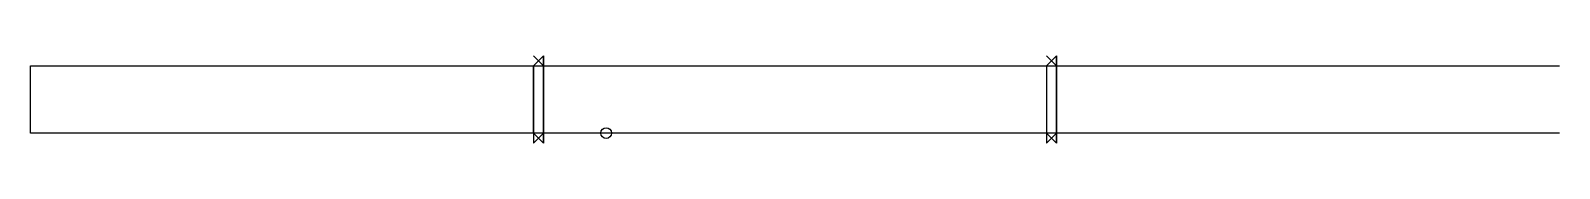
# Model space of a CAD drawing. Header units: inches. Extents: x 214 to 3284, y -1709 to 75.
# Drawn here: x 2827.6 to 3283.6, y -1709.1 to -1683.1 of the extents above.
import ezdxf

# ---------------------------------------------------------------- set-up
doc = ezdxf.new("R2010")
doc.units = ezdxf.units.IN
doc.header["$MEASUREMENT"] = 0

msp = doc.modelspace()

# ---------------------------------------------------------------- linework, layer by layer
for p, q in [((2827.62, -1686.07, 72.07), (2977.62, -1686.07, 72.07)), ((2827.62, -1706.07, 72.07), (2827.62, -1686.07, 72.07)), ((2977.62, -1683.07, 25.07), (2980.62, -1686.07, 25.07)), ((2977.62, -1686.07, 25.07), (2980.62, -1683.07, 25.07)), ((2977.62, -1706.07, 72.07), (2977.62, -1686.07, 72.07)), ((2977.62, -1686.07, 72.07), (2980.62, -1686.07, 72.07)), ((2977.62, -1686.07, 72.07), (2977.62, -1706.07, 72.07)), ((2980.62, -1686.07, 72.07), (3130.62, -1686.07, 72.07)), ((2980.62, -1706.07, 72.07), (2980.62, -1686.07, 72.07)), ((3130.62, -1683.07, 25.07), (3133.62, -1686.07, 25.07)), ((3130.62, -1686.07, 25.07), (3133.62, -1683.07, 25.07)), ((3130.62, -1686.07, 72.07), (3130.62, -1706.07, 72.07)), ((3130.62, -1686.07, 72.07), (3133.62, -1686.07, 72.07)), ((3133.62, -1686.07, 72.07), (3133.62, -1706.07, 72.07)), ((3133.62, -1686.07, 72.07), (3283.62, -1686.07, 72.07)), ((3133.62, -1706.07, 72.07), (3133.62, -1686.07, 72.07)), ((2977.62, -1706.07, 72.07), (2827.62, -1706.07, 72.07)), ((2980.62, -1706.07, 72.07), (2977.62, -1706.07, 72.07)), ((2977.62, -1706.07, 75.07), (2977.62, -1709.07, 75.07)), ((2977.62, -1706.07, 25.07), (2980.62, -1709.07, 25.07)), ((2977.62, -1709.07, 25.07), (2980.62, -1706.07, 25.07)), ((3130.62, -1706.07, 72.07), (2980.62, -1706.07, 72.07)), ((3123.88, -1706.07, 75.07), (3123.88, -1706.07, 75.07)), ((3133.62, -1706.07, 72.07), (3130.62, -1706.07, 72.07)), ((3130.62, -1706.07, 25.07), (3133.62, -1709.07, 25.07)), ((3130.62, -1709.07, 25.07), (3133.62, -1706.07, 25.07)), ((3283.62, -1706.07, 72.07), (3133.62, -1706.07, 72.07))]:
    msp.add_line(p, q)
at = {"extrusion": (-1, 1.83697e-16, 6.12323e-17)}
for p, q in [((2980.62, -1683.07, 75.07), (2980.62, -1709.07, 75.07)), ((2980.62, -1683.07, 25.07), (2980.62, -1683.07, 75.07)), ((2980.62, -1683.07, 35.07), (2980.62, -1683.07, 55.07)), ((2980.62, -1683.07, 105.07), (2980.62, -1709.07, 105.07)), ((2980.62, -1686.07, 75.07), (2980.62, -1683.07, 75.07)), ((2980.62, -1683.07, 75.07), (2980.62, -1683.07, 105.07)), ((2980.62, -1683.07, 135.07), (2980.62, -1709.07, 135.07)), ((2980.62, -1709.07, 105.07), (2980.62, -1683.07, 105.07)), ((2980.62, -1683.07, 105.07), (2980.62, -1683.07, 135.07)), ((2980.62, -1683.07, 165.07), (2980.62, -1709.07, 165.07)), ((2980.62, -1709.07, 135.07), (2980.62, -1683.07, 135.07)), ((2980.62, -1683.07, 135.07), (2980.62, -1683.07, 165.07)), ((2980.62, -1683.07, 185.07), (2980.62, -1709.07, 185.07)), ((2980.62, -1709.07, 165.07), (2980.62, -1683.07, 165.07)), ((2980.62, -1683.07, 165.07), (2980.62, -1683.07, 185.07)), ((2980.62, -1686.07, 25.07), (2980.62, -1686.07, 33.47)), ((2980.62, -1686.07, 38.76), (2980.62, -1686.07, 51.38)), ((2980.62, -1686.07, 58.69), (2980.62, -1686.07, 70.05)), ((2980.62, -1706.07, 33.47), (2980.62, -1686.07, 33.47)), ((2980.62, -1686.07, 70.05), (2980.62, -1693.45, 64.37)), ((2980.62, -1686.07, 58.69), (2980.62, -1693.45, 64.37)), ((2980.62, -1693.59, 45.07), (2980.62, -1686.07, 38.76)), ((2980.62, -1686.07, 51.38), (2980.62, -1693.59, 45.07)), ((2980.62, -1686.07, 75.07), (2980.62, -1686.07, 97.07)), ((2980.62, -1686.07, 113.07), (2980.62, -1686.07, 127.07)), ((2980.62, -1686.07, 143.07), (2980.62, -1686.07, 157.07)), ((2980.62, -1686.07, 182.07), (2980.62, -1706.07, 182.07)), ((2980.62, -1706.07, 168.07), (2980.62, -1686.07, 168.07)), ((2980.62, -1686.07, 168.07), (2980.62, -1686.07, 182.07)), ((3133.62, -1683.07, 75.07), (3133.62, -1709.07, 75.07)), ((3133.62, -1683.07, 25.07), (3133.62, -1683.07, 75.07)), ((3133.62, -1683.07, 35.07), (3133.62, -1683.07, 55.07)), ((3133.62, -1683.07, 105.07), (3133.62, -1709.07, 105.07)), ((3133.62, -1686.07, 75.07), (3133.62, -1683.07, 75.07)), ((3133.62, -1683.07, 75.07), (3133.62, -1683.07, 105.07)), ((3133.62, -1683.07, 135.07), (3133.62, -1709.07, 135.07)), ((3133.62, -1709.07, 105.07), (3133.62, -1683.07, 105.07)), ((3133.62, -1683.07, 105.07), (3133.62, -1683.07, 135.07)), ((3133.62, -1683.07, 165.07), (3133.62, -1709.07, 165.07)), ((3133.62, -1709.07, 135.07), (3133.62, -1683.07, 135.07)), ((3133.62, -1683.07, 135.07), (3133.62, -1683.07, 165.07)), ((3133.62, -1683.07, 185.07), (3133.62, -1709.07, 185.07)), ((3133.62, -1709.07, 165.07), (3133.62, -1683.07, 165.07)), ((3133.62, -1683.07, 165.07), (3133.62, -1683.07, 185.07)), ((3133.62, -1686.07, 25.07), (3133.62, -1686.07, 33.47)), ((3133.62, -1686.07, 38.76), (3133.62, -1686.07, 51.38)), ((3133.62, -1686.07, 58.69), (3133.62, -1686.07, 70.05)), ((3133.62, -1706.07, 33.47), (3133.62, -1686.07, 33.47)), ((3133.62, -1686.07, 70.05), (3133.62, -1693.45, 64.37)), ((3133.62, -1686.07, 58.69), (3133.62, -1693.45, 64.37)), ((3133.62, -1693.59, 45.07), (3133.62, -1686.07, 38.76)), ((3133.62, -1686.07, 51.38), (3133.62, -1693.59, 45.07)), ((3133.62, -1686.07, 75.07), (3133.62, -1686.07, 97.07)), ((3133.62, -1686.07, 113.07), (3133.62, -1686.07, 127.07)), ((3133.62, -1686.07, 143.07), (3133.62, -1686.07, 157.07)), ((3133.62, -1686.07, 182.07), (3133.62, -1706.07, 182.07)), ((3133.62, -1706.07, 168.07), (3133.62, -1686.07, 168.07)), ((3133.62, -1686.07, 168.07), (3133.62, -1686.07, 182.07)), ((2980.62, -1703.59, 36.67), (2980.62, -1688.56, 36.67)), ((2980.62, -1688.56, 53.47), (2980.62, -1703.59, 53.47)), ((2980.62, -1696.07, 42.98), (2980.62, -1688.56, 36.67)), ((2980.62, -1688.56, 53.47), (2980.62, -1696.07, 47.16)), ((2980.62, -1688.7, 72.07), (2980.62, -1703.45, 72.07)), ((2980.62, -1688.7, 56.67), (2980.62, -1703.45, 56.67)), ((2980.62, -1688.7, 72.07), (2980.62, -1696.07, 66.39)), ((2980.62, -1688.7, 56.67), (2980.62, -1696.07, 62.35)), ((2980.62, -1691.07, 102.07), (2980.62, -1701.07, 102.07)), ((2980.62, -1691.07, 132.07), (2980.62, -1701.07, 132.07)), ((2980.62, -1701.07, 108.07), (2980.62, -1691.07, 108.07)), ((2980.62, -1691.07, 162.07), (2980.62, -1701.07, 162.07)), ((2980.62, -1701.07, 138.07), (2980.62, -1691.07, 138.07)), ((3133.62, -1703.59, 36.67), (3133.62, -1688.56, 36.67)), ((3133.62, -1688.56, 53.47), (3133.62, -1703.59, 53.47)), ((3133.62, -1696.07, 42.98), (3133.62, -1688.56, 36.67)), ((3133.62, -1688.56, 53.47), (3133.62, -1696.07, 47.16)), ((3133.62, -1688.7, 72.07), (3133.62, -1703.45, 72.07)), ((3133.62, -1688.7, 56.67), (3133.62, -1703.45, 56.67)), ((3133.62, -1688.7, 72.07), (3133.62, -1696.07, 66.39)), ((3133.62, -1688.7, 56.67), (3133.62, -1696.07, 62.35)), ((3133.62, -1691.07, 102.07), (3133.62, -1701.07, 102.07)), ((3133.62, -1691.07, 132.07), (3133.62, -1701.07, 132.07)), ((3133.62, -1701.07, 108.07), (3133.62, -1691.07, 108.07)), ((3133.62, -1691.07, 162.07), (3133.62, -1701.07, 162.07)), ((3133.62, -1701.07, 138.07), (3133.62, -1691.07, 138.07)), ((2980.62, -1696.07, 62.35), (2980.62, -1703.45, 56.67)), ((2980.62, -1696.07, 66.39), (2980.62, -1703.45, 72.07)), ((2980.62, -1703.59, 53.47), (2980.62, -1696.07, 47.16)), ((2980.62, -1696.07, 42.98), (2980.62, -1703.59, 36.67)), ((3133.62, -1696.07, 62.35), (3133.62, -1703.45, 56.67)), ((3133.62, -1696.07, 66.39), (3133.62, -1703.45, 72.07)), ((3133.62, -1703.59, 53.47), (3133.62, -1696.07, 47.16)), ((3133.62, -1696.07, 42.98), (3133.62, -1703.59, 36.67)), ((2980.62, -1706.07, 51.38), (2980.62, -1698.56, 45.07)), ((2980.62, -1698.56, 45.07), (2980.62, -1706.07, 38.76)), ((2980.62, -1698.7, 64.37), (2980.62, -1706.07, 58.69)), ((2980.62, -1698.7, 64.37), (2980.62, -1706.07, 70.05)), ((3133.62, -1706.07, 51.38), (3133.62, -1698.56, 45.07)), ((3133.62, -1698.56, 45.07), (3133.62, -1706.07, 38.76)), ((3133.62, -1698.7, 64.37), (3133.62, -1706.07, 58.69)), ((3133.62, -1698.7, 64.37), (3133.62, -1706.07, 70.05)), ((2980.62, -1706.07, 70.05), (2980.62, -1706.07, 58.69)), ((2980.62, -1706.07, 51.38), (2980.62, -1706.07, 38.76)), ((2980.62, -1706.07, 33.47), (2980.62, -1706.07, 25.07)), ((2980.62, -1709.07, 25.07), (2980.62, -1706.07, 25.07)), ((2980.62, -1706.07, 70.05), (2980.62, -1706.07, 58.69)), ((2980.62, -1706.07, 51.38), (2980.62, -1706.07, 38.76)), ((2980.62, -1706.07, 97.07), (2980.62, -1706.07, 75.07)), ((2980.62, -1706.07, 127.07), (2980.62, -1706.07, 113.07)), ((2980.62, -1706.07, 157.07), (2980.62, -1706.07, 143.07)), ((2980.62, -1706.07, 182.07), (2980.62, -1706.07, 168.07)), ((2980.62, -1709.07, 75.07), (2980.62, -1709.07, 25.07)), ((2980.62, -1709.07, 75.07), (2980.62, -1709.07, 35.07)), ((2980.62, -1709.07, 105.07), (2980.62, -1709.07, 75.07)), ((2980.62, -1709.07, 135.07), (2980.62, -1709.07, 105.07)), ((2980.62, -1709.07, 165.07), (2980.62, -1709.07, 135.07)), ((2980.62, -1709.07, 185.07), (2980.62, -1709.07, 165.07)), ((3133.62, -1706.07, 70.05), (3133.62, -1706.07, 58.69)), ((3133.62, -1706.07, 51.38), (3133.62, -1706.07, 38.76)), ((3133.62, -1706.07, 33.47), (3133.62, -1706.07, 25.07)), ((3133.62, -1709.07, 25.07), (3133.62, -1706.07, 25.07)), ((3133.62, -1706.07, 70.05), (3133.62, -1706.07, 58.69)), ((3133.62, -1706.07, 51.38), (3133.62, -1706.07, 38.76)), ((3133.62, -1706.07, 97.07), (3133.62, -1706.07, 75.07)), ((3133.62, -1706.07, 127.07), (3133.62, -1706.07, 113.07)), ((3133.62, -1706.07, 182.07), (3133.62, -1706.07, 168.07)), ((3133.62, -1709.07, 75.07), (3133.62, -1709.07, 25.07)), ((3133.62, -1709.07, 75.07), (3133.62, -1709.07, 35.07)), ((3133.62, -1709.07, 105.07), (3133.62, -1709.07, 75.07)), ((3133.62, -1709.07, 135.07), (3133.62, -1709.07, 105.07)), ((3133.62, -1709.07, 185.07), (3133.62, -1709.07, 165.07))]:
    msp.add_line(p, q, dxfattribs=at)
at = {"extrusion": (-1, 0, 0)}
msp.add_line((3130.62, -1706.07, 75.07), (3130.62, -1709.07, 75.07), dxfattribs=at)
msp.add_circle((2999.29, -1706.07, 75.07), 1.6)
at = {"extrusion": (-1, 1.83697e-16, 6.12323e-17)}
for centre, start, end in [((1691.07, 97.07, -2980.62), 90, 180), ((1691.07, 127.07, -2980.62), 90, 180), ((1691.07, 113.07, -2980.62), 180, 270), ((1691.07, 157.07, -2980.62), 90, 180), ((1691.07, 143.07, -2980.62), 180, 270), ((1691.07, 97.07, -3133.62), 90, 180), ((1691.07, 127.07, -3133.62), 90, 180), ((1691.07, 113.07, -3133.62), 180, 270), ((1691.07, 157.07, -3133.62), 90, 180), ((1691.07, 143.07, -3133.62), 180, 270), ((1701.07, 97.07, -2980.62), 0, 90), ((1701.07, 127.07, -2980.62), 0, 90), ((1701.07, 113.07, -2980.62), 270, 0), ((1701.07, 157.07, -2980.62), 0, 90), ((1701.07, 143.07, -2980.62), 270, 0), ((1701.07, 97.07, -3133.62), 0, 90), ((1701.07, 127.07, -3133.62), 0, 90), ((1701.07, 113.07, -3133.62), 270, 0), ((1701.07, 157.07, -3133.62), 0, 90), ((1701.07, 143.07, -3133.62), 270, 0)]:
    msp.add_arc(centre, 5, start, end, dxfattribs=at)

doc.saveas('drawing.dxf')
